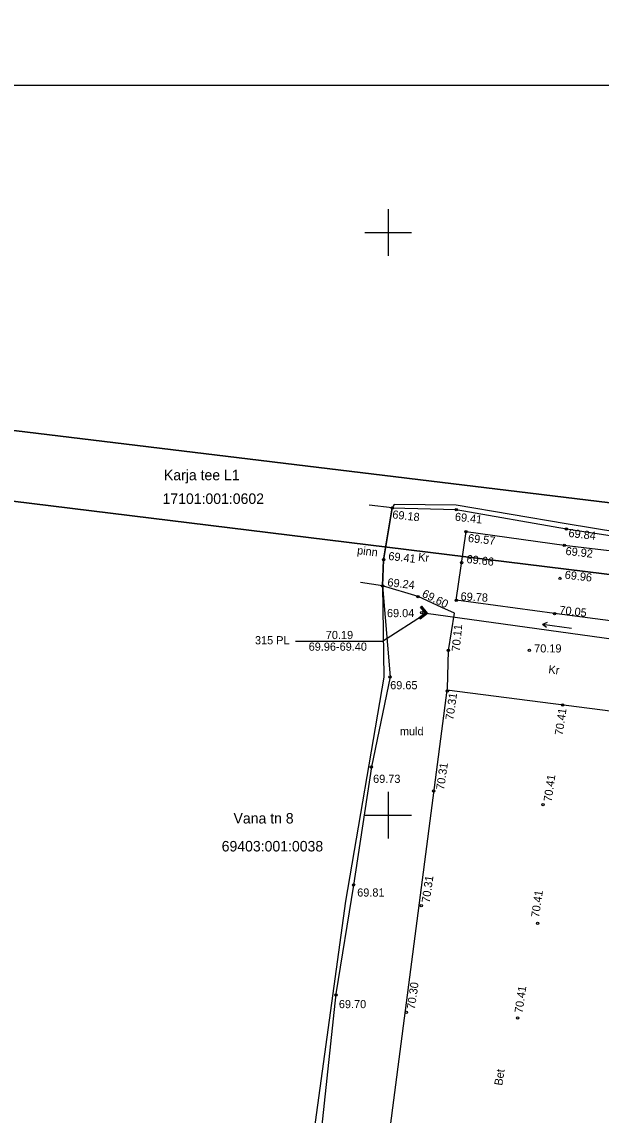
# Model space of a CAD drawing. Extents: x 633672 to 635283, y 6452161 to 6453329.
# Drawn here: x 633868.6 to 633918.3, y 6452424.3 to 6452518.1 of the extents above; entities that cross this region are included whole.
import ezdxf

# ---------------------------------------------------------------- set-up
doc = ezdxf.new("R2010")
doc.units = 0
for name, color, linetype in [('KORGUS-EH2000', 7, 'Continuous'), ('Level 3', 7, 'Continuous'), ('Level 30', 7, 'Continuous'), ('Level 37', 7, 'Continuous'), ('Level 40', 7, 'Continuous'), ('Level 41', 7, 'Continuous'), ('Level 58', 7, 'Continuous'), ('Level 61', 7, 'Continuous'), ('Level 63', 7, 'Continuous')]:
    doc.layers.add(name, color=color, linetype=linetype)

msp = doc.modelspace()

# ---------------------------------------------------------------- linework, layer by layer
at = {"layer": 'KORGUS-EH2000'}
for centre in [(633900.346, 6452476.369), (633905.833, 6452476.216), (633906.673, 6452474.329), (633915.288, 6452474.566), (633915.094, 6452473.162), (633899.603, 6452471.921), (633906.307, 6452471.663), (633914.727, 6452470.312), (633899.523, 6452469.67), (633902.568, 6452468.761), (633905.835, 6452468.444), (633902.877, 6452467.389), (633914.268, 6452467.295), (633905.169, 6452464.143), (633912.111, 6452464.162), (633900.167, 6452461.875), (633905.071, 6452460.661), (633914.958, 6452459.464), (633898.568, 6452454.156), (633903.905, 6452452.097), (633913.284, 6452450.905), (633897.026, 6452444.017), (633902.829, 6452442.238), (633912.812, 6452440.74), (633895.513, 6452434.594), (633901.558, 6452433.091), (633911.09, 6452432.622)]:
    msp.add_circle(centre, 0.1, dxfattribs=at)
at = {"layer": 'Level 3'}
msp.add_lwpolyline([(633924.382, 6452458.236), (633905.017, 6452460.726), (633894.755, 6452381.827), (633914.105, 6452379.249)], dxfattribs=at)
at = {"layer": 'Level 30'}
for p, q in [((633900.346, 6452476.369), (633898.372, 6452476.602)), ((633899.523, 6452469.67), (633897.639, 6452469.965))]:
    msp.add_line(p, q, dxfattribs=at)
for points in [[(633899.523, 6452469.67), (633899.603, 6452471.921), (633900.346, 6452476.369), (633905.833, 6452476.216), (633915.288, 6452474.566), (633924.642, 6452473.149), (633935.69, 6452471.952), (633947.479, 6452470.218), (633959.805, 6452468.732), (633971.72, 6452467.466), (633982.994, 6452466.045), (633993.39, 6452465.043), (633998.646, 6452464.575), (634002.698, 6452464.966), (634004.137, 6452465.448), (634005.706, 6452465.973)], [(633905.835, 6452468.444), (633906.673, 6452474.329), (633915.094, 6452473.162), (633924.507, 6452472.046), (633935.401, 6452470.494), (633947.488, 6452469.01), (633959.709, 6452467.287), (633971.339, 6452465.907), (633981.324, 6452464.566), (633992.242, 6452463.161), (634002.125, 6452461.842), (634001.723, 6452459.014), (634001.306, 6452455.96), (633991.482, 6452457.317), (633980.558, 6452458.65), (633970.634, 6452459.95), (633958.759, 6452461.476), (633946.463, 6452463.064), (633934.806, 6452464.568), (633923.633, 6452466.084), (633914.268, 6452467.295), (633905.835, 6452468.444)], [(633905.017, 6452460.726), (633905.084, 6452460.85), (633905.169, 6452464.143), (633905.679, 6452467.324), (633904.607, 6452467.818), (633902.568, 6452468.761), (633899.523, 6452469.67)]]:
    msp.add_lwpolyline(points, dxfattribs=at)
at = {"layer": 'Level 37'}
for p, q in [((633902.784, 6452467.863), (633902.898, 6452467.948)), ((633903.164, 6452467.353), (633902.784, 6452467.863)), ((633902.787, 6452467.858), (633902.944, 6452467.886)), ((633902.804, 6452467.836), (633902.961, 6452467.864)), ((633902.819, 6452467.889), (633902.927, 6452467.908)), ((633902.82, 6452467.813), (633902.977, 6452467.841)), ((633902.837, 6452467.791), (633902.994, 6452467.819)), ((633903.264, 6452467.339), (633902.841, 6452467.905)), ((633902.854, 6452467.769), (633903.011, 6452467.796)), ((633902.864, 6452467.923), (633902.91, 6452467.931)), ((633902.871, 6452467.746), (633903.028, 6452467.774)), ((633902.887, 6452467.724), (633903.044, 6452467.751)), ((633903.364, 6452467.325), (633902.898, 6452467.948)), ((633902.904, 6452467.701), (633903.061, 6452467.729)), ((633902.921, 6452467.679), (633903.078, 6452467.707)), ((633902.938, 6452467.656), (633903.095, 6452467.684)), ((633902.955, 6452467.634), (633903.111, 6452467.662)), ((633902.971, 6452467.612), (633903.128, 6452467.639)), ((633902.988, 6452467.589), (633903.145, 6452467.617)), ((633903.005, 6452467.567), (633903.162, 6452467.595)), ((633903.022, 6452467.544), (633903.179, 6452467.572)), ((633903.038, 6452467.522), (633903.195, 6452467.55)), ((633903.055, 6452467.499), (633903.212, 6452467.527)), ((633903.072, 6452467.477), (633903.229, 6452467.505)), ((633903.089, 6452467.455), (633903.246, 6452467.482)), ((633903.105, 6452467.432), (633903.262, 6452467.46)), ((633903.122, 6452467.41), (633903.279, 6452467.438)), ((633902.655, 6452466.973), (633903.164, 6452467.353)), ((633902.655, 6452466.973), (633902.74, 6452466.859)), ((633902.656, 6452466.972), (633902.965, 6452467.027)), ((633902.672, 6452466.949), (633902.92, 6452466.993)), ((633902.689, 6452466.927), (633902.876, 6452466.96)), ((633902.698, 6452466.916), (633903.264, 6452467.339)), ((633902.698, 6452467.005), (633903.009, 6452467.06)), ((633902.706, 6452466.904), (633902.832, 6452466.927)), ((633902.723, 6452466.882), (633902.787, 6452466.893)), ((633902.74, 6452466.859), (633903.364, 6452467.325)), ((633902.742, 6452467.038), (633903.054, 6452467.093)), ((633902.787, 6452467.071), (633903.098, 6452467.126)), ((633902.831, 6452467.104), (633903.143, 6452467.16)), ((633902.876, 6452467.138), (633903.187, 6452467.193)), ((633902.92, 6452467.171), (633903.232, 6452467.226)), ((633902.965, 6452467.204), (633903.276, 6452467.259)), ((633903.009, 6452467.238), (633903.321, 6452467.293)), ((633903.054, 6452467.271), (633903.363, 6452467.326)), ((633903.098, 6452467.304), (633903.346, 6452467.348)), ((633903.139, 6452467.387), (633903.296, 6452467.415)), ((633903.143, 6452467.337), (633903.329, 6452467.37)), ((633903.156, 6452467.365), (633903.313, 6452467.393)), ((633903.264, 6452467.339), (633926.368, 6452464.134)), ((633913.627, 6452466.53), (633913.244, 6452466.374)), ((633915.72, 6452466.031), (633913.244, 6452466.374)), ((633913.57, 6452466.121), (633913.244, 6452466.374))]:
    msp.add_line(p, q, dxfattribs=at)
msp.add_lwpolyline([(633892.058, 6452464.948), (633899.526, 6452464.948), (633903.264, 6452467.339)], dxfattribs=at)
at = {"layer": 'Level 40'}
msp.add_lwpolyline([(634515.89, 6452920.36), (634219.94, 6452690.58), (634180.58, 6452652.39), (634080.28, 6452668.89), (634043.96, 6452561.52), (633913.28, 6452670.04), (633910.73, 6452672.16), (633883.23, 6452615.36), (633877.05, 6452598.3), (633859.9, 6452563.67), (633862.79, 6452562.49), (633935.75, 6452532.54), (633948.23, 6452564.11), (633982.38, 6452557.34), (634015.43, 6452523.01), (634013.95, 6452465.27), (634003.63, 6452466.53), (633811.07, 6452489.91), (633672.24, 6452577.42), (633706.27, 6452664.41), (633712.74, 6452676.71), (633754.63, 6452736.13)], dxfattribs=at)
for points in [[(633811.07, 6452489.91), (634003.63, 6452466.53), (634003.4, 6452460.28), (633823.6, 6452482.37), (633807.91, 6452485.09)], [(633996.52, 6452334.99), (633959.15, 6452338.55), (633962.66, 6452376.31), (633935.03, 6452376.26), (633931.94, 6452420.93), (633888.55, 6452420.5), (633787.19, 6452418.75), (633784, 6452418.56), (633784.94, 6452450.12), (633807.91, 6452485.09), (633823.6, 6452482.37), (634003.4, 6452460.28)]]:
    msp.add_lwpolyline(points, close=True, dxfattribs=at)
at = {"layer": 'Level 41'}
msp.add_lwpolyline([(633899.523, 6452469.67), (633900.167, 6452461.875), (633898.568, 6452454.156), (633897.026, 6452444.017), (633895.513, 6452434.694), (633894.281, 6452423.157), (633893.354, 6452411.025), (633891.575, 6452401.57), (633890.498, 6452396.239), (633888.805, 6452389.401), (633885.755, 6452385.982)], dxfattribs=at)
at = {"layer": 'Level 58'}
msp.add_lwpolyline([(634099.335, 6452307.618), (633814.335, 6452307.618), (633814.335, 6452512.618), (634099.335, 6452512.618)], close=True, dxfattribs=at)
at = {"layer": 'Level 61'}
msp.add_lwpolyline([(634000.086, 6452423.879), (634003.218, 6452450.186), (634004.137, 6452465.448), (634002.445, 6452465.038), (633998.488, 6452464.844), (633983.075, 6452466.307), (633959.509, 6452468.996), (633945.77, 6452470.728), (633935.555, 6452472.221), (633924.473, 6452473.476), (633915.274, 6452474.999), (633905.835, 6452476.612), (633900.504, 6452476.672), (633900.346, 6452476.369), (633899.603, 6452471.921), (633899.523, 6452469.67), (633899.638, 6452461.842), (633896.352, 6452442.636), (633893.544, 6452422.206)], dxfattribs=at)
at = {"layer": 'Level 63'}
for p, q in [((633900, 6452502), (633900, 6452498)), ((633898, 6452500), (633902, 6452500)), ((633900, 6452452), (633900, 6452448)), ((633898, 6452450), (633902, 6452450))]:
    msp.add_line(p, q, dxfattribs=at)

# ---------------------------------------------------------------- texts
at = {"layer": 'KORGUS-EH2000'}
for s, rotation, p in [('69.18', 353.68091, (633900.327, 6452475.473)), ('69.41', 353.68091, (633905.694, 6452475.275)), ('69.57', 353.68091, (633906.818, 6452473.448)), ('69.84', 353.68091, (633915.433, 6452473.879)), ('69.41', 353.68091, (633899.987, 6452471.906)), ('69.66', 353.68091, (633906.691, 6452471.648)), ('69.92', 353.68091, (633915.179, 6452472.341)), ('69.24', 353.68091, (633899.907, 6452469.655)), ('69.96', 353.68091, (633915.111, 6452470.297)), ('69.60', 333.77786, (633902.836, 6452468.78)), ('69.78', 356.89197, (633906.194, 6452468.442)), ('70.05', 353.68091, (633914.652, 6452467.28)), ('70.11', 84.7261, (633906.134, 6452464.025)), ('70.31', 81.80914, (633905.586, 6452458.136)), ('70.41', 81.80914, (633914.965, 6452456.82)), ('70.31', 81.80914, (633904.793, 6452452.141)), ('70.41', 81.80914, (633914.008, 6452451.128)), ('70.31', 81.80914, (633903.553, 6452442.461)), ('70.41', 81.80914, (633912.939, 6452441.202)), ('70.30', 81.80914, (633902.282, 6452433.314)), ('70.41', 81.80914, (633911.515, 6452432.995))]:
    msp.add_text(s, height=0.7, rotation=rotation, dxfattribs=at).set_placement(p)
for s, p in [('69.04', (633899.894, 6452466.996)), ('70.19', (633912.518, 6452463.966)), ('69.65', (633900.171, 6452460.812)), ('69.73', (633898.707, 6452452.78)), ('69.81', (633897.344, 6452443.029)), ('69.70', (633895.771, 6452433.457))]:
    msp.add_text(s, height=0.7, dxfattribs=at).set_placement(p)
at = {"layer": 'Level 3'}
msp.add_text('Bet', height=0.7, rotation=81.27965, dxfattribs=at).set_placement((633909.776, 6452426.781))
at = {"layer": 'Level 30'}
for s, p in [('pinn', (633897.309, 6452472.402)), ('Kr', (633902.539, 6452471.831)), ('Kr', (633913.71, 6452462.183))]:
    msp.add_text(s, height=0.7, rotation=353.55332, dxfattribs=at).set_placement(p)
at = {"layer": 'Level 37'}
for s, p in [('70.19', (633894.65, 6452465.115)), ('315 PL', (633888.578, 6452464.666)), ('69.96-69.40', (633893.181, 6452464.115))]:
    msp.add_text(s, height=0.7, dxfattribs=at).set_placement(p)
at = {"layer": 'Level 40'}
for s, p in [('Karja tee L1', (633880.771, 6452478.739)), ('17101:001:0602', (633880.651, 6452476.708)), ('Vana tn 8', (633886.739, 6452449.297)), ('69403:001:0038', (633885.723, 6452446.898))]:
    msp.add_text(s, height=0.9, dxfattribs=at).set_placement(p)
at = {"layer": 'Level 41'}
msp.add_text('muld', height=0.7, dxfattribs=at).set_placement((633901.005, 6452456.862))

doc.saveas('drawing.dxf')
